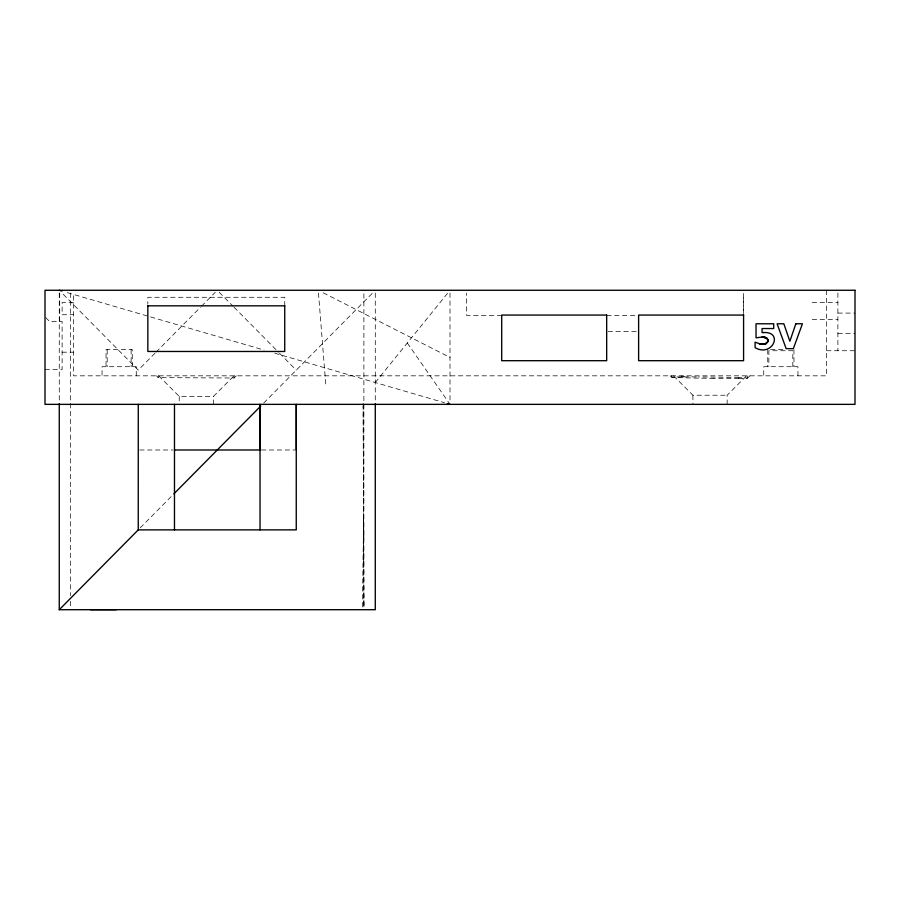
<?xml version="1.0" encoding="UTF-8"?>
<svg xmlns="http://www.w3.org/2000/svg" width="900" height="900" viewBox="0 0 900 900"><rect width="100%" height="100%" fill="white"/><g stroke="black" fill="none" stroke-linecap="round" stroke-linejoin="round"><path stroke-width="0.67" stroke-dasharray="4.5 3.38" d="M743.58 313.695L743.58 292.826M236.273 375.829L234.112 378L158.209 377.618L158.209 375.829M671.467 375.829L671.636 377.235A39.004 0.63 0.8 0 0 673.099 377.37L675.99 377.527A39.015 0.619 0.8 0 0 680.175 377.674L685.305 377.831A39.015 0.63 0.8 0 0 691.526 377.978L698.546 378.124A39.004 0.63 0.8 0 0 705.904 378.236L713.183 378.338M362.396 606.926L363.611 519.424L363.679 547.166M681.367 376.886L681.795 375.829L682.605 376.886L683.921 376.886L684.023 375.829L682.605 376.886L680.164 376.897A39.015 0.619 0.8 0 0 675.979 376.931L673.076 377.021A39.004 0.63 0.8 0 0 671.625 377.111L670.117 375.829M375.277 382.534L448.256 292.421M155.047 353.16L138.251 370.125L61.234 292.264M156.026 352.159L200.475 307.238M201.465 306.248L215.291 292.264M140.231 527.873L172.822 494.921M263.678 403.076L373.298 292.264M213.469 404.359L213.469 396.371L234 375.829M727.155 404.359L727.155 395.224L746.539 375.829M749.959 375.829L747.45 378.225A38.992 0.641 0.7 0 1 745.988 378.326L743.096 378.405M738.923 378.45L733.781 378.473A38.981 0.641 0.8 0 1 727.56 378.45L720.529 378.405A38.992 0.641 0.8 0 1 713.183 378.338M812.216 302.456L837.889 302.456M73.519 302.524L62.111 302.524L62.111 314.719L73.519 314.719M837.889 313.088L855 313.088M501.716 315.371L466.537 315.371L466.537 293.062M606.679 315.371L637.234 315.371M812.216 319.567L837.889 319.567M608.062 331.346L637.234 331.346M837.889 333.619L855 333.619M770.501 349.594L785.329 349.594M826.481 350.73L855 350.73M62.111 352.192L73.519 352.192M45 369.484L62.111 369.484L62.111 321.457L49.568 321.457L45 316.89M683.921 376.886L685.305 376.886A39.015 0.63 0.8 0 1 691.56 376.875L698.546 376.942M673.538 375.829L692.921 395.224L727.155 395.224M158.704 375.829L179.235 396.371L213.469 396.371M139.657 449.989L173.093 449.989M261.439 449.989L294.874 449.989M738.923 377.651L733.781 377.505A39.004 0.641 0.7 0 0 727.549 377.359L720.529 377.224A39.004 0.63 0.7 0 0 713.171 377.1L705.904 377.01A38.992 0.63 0.7 0 0 698.569 376.942M67.343 292.635L264.06 350.066M274.838 353.216L444.668 402.795M323.224 292.804L450 357.446M156.431 375.829L158.209 377.618M219.24 292.264L233.066 306.248M234.056 307.238L278.483 352.159M279.472 353.16L296.257 370.125M407.295 343.001L450 404.359M318.476 293.051L325.901 386.1M363.611 516.274L363.803 539.64L363.611 513.9L363.611 520.29M363.139 403.47L363.881 606.96L363.892 290.272M363.881 606.904L363.15 406.282M234.112 375.829L234.112 378M747.619 375.829L747.45 378.101A39.015 0.641 0.7 0 0 746.01 377.966L743.096 377.809A39.015 0.641 0.7 0 0 738.911 377.651M363.724 562.972L363.701 552.251M837.889 292.95L837.889 350.73M826.481 290.272L826.481 375.829L73.519 375.829L73.519 292.995M797.962 375.829L797.962 366.705L763.729 366.705L763.729 375.829M793.957 349.594L793.957 366.705M792.821 366.705L792.821 350.73L768.87 350.73L768.87 366.705M767.734 349.594L767.734 366.705M743.58 297.956L743.58 313.29M692.921 395.224L692.921 404.359M450 293.051L450 401.569M375.277 293.062L375.277 402.356M284.738 305.831L284.738 297.281L147.836 297.281L147.836 304.223M179.235 396.371L179.235 404.359M136.271 375.829L136.271 366.705L102.038 366.705L102.038 375.829M132.266 366.705L132.266 349.594L106.043 349.594L106.043 366.705M131.13 349.594L131.13 366.705M107.179 349.594L107.179 366.705M70.627 293.074L70.627 595.699M70.627 601.301L70.627 606.904M59.715 292.984L59.715 321.457M59.265 293.074L59.265 402.356M742.928 378.405A38.992 0.641 0.7 0 1 738.754 378.45"/><path stroke-width="1.35" d="M375.277 403.751L375.277 609.705L59.265 609.705L138.251 529.875L138.274 404.359M174.476 529.875L174.487 404.359M260.032 529.864L260.044 404.359L260.044 449.989L174.487 449.989M763.627 332.539L762.064 332.606L762.064 328.545L773.73 328.545L773.73 323.775L756.034 323.775L756.034 337.815L762.064 337.05L766.541 337.95L765.326 337.421L767.554 338.963L767.025 338.31L767.903 341.303L765.225 343.946L766.058 343.642M767.745 341.887L767.914 341.179L767.655 342.113M766.969 342.99L766.8 343.159M173.812 493.92L260.719 406.069M763.38 332.539C783.923 331.29 772.436 357.694 755.1 347.67L755.1 342.18L760.793 344.126L766.35 343.474M763.717 344.216L760.793 344.126L765.371 343.912L759.071 343.676L765.877 343.733M760.793 344.126L764.854 344.036M116.258 609.705L90.54 609.705M147.836 305.831L284.738 305.831M743.58 315.067L638.617 315.067L638.617 360.697L743.58 360.697L743.58 314.685M138.251 529.875L296.257 529.875L296.269 404.359L296.269 449.989M762.064 337.05L766.215 337.781M763.222 337.095L766.541 337.95L765.495 337.478M59.265 290.272L61.954 291.06M447.3 403.571L450 404.359M764.37 337.219L766.541 337.95M767.734 339.311L767.936 340.178M767.824 339.548L767.947 340.459M284.738 305.618L284.738 351.473L147.836 351.473L147.836 305.618M59.265 403.751L59.265 609.705M795.859 323.775L789.851 341.246L783.832 323.775L777.094 323.775L786.161 348.66L793.35 348.66L802.429 323.775L795.859 323.775M855 290.272L45 290.272L45 404.359L855 404.359L855 290.272M606.679 315.067L501.716 315.067L501.716 360.697L606.679 360.697L606.679 315.067"/></g></svg>
